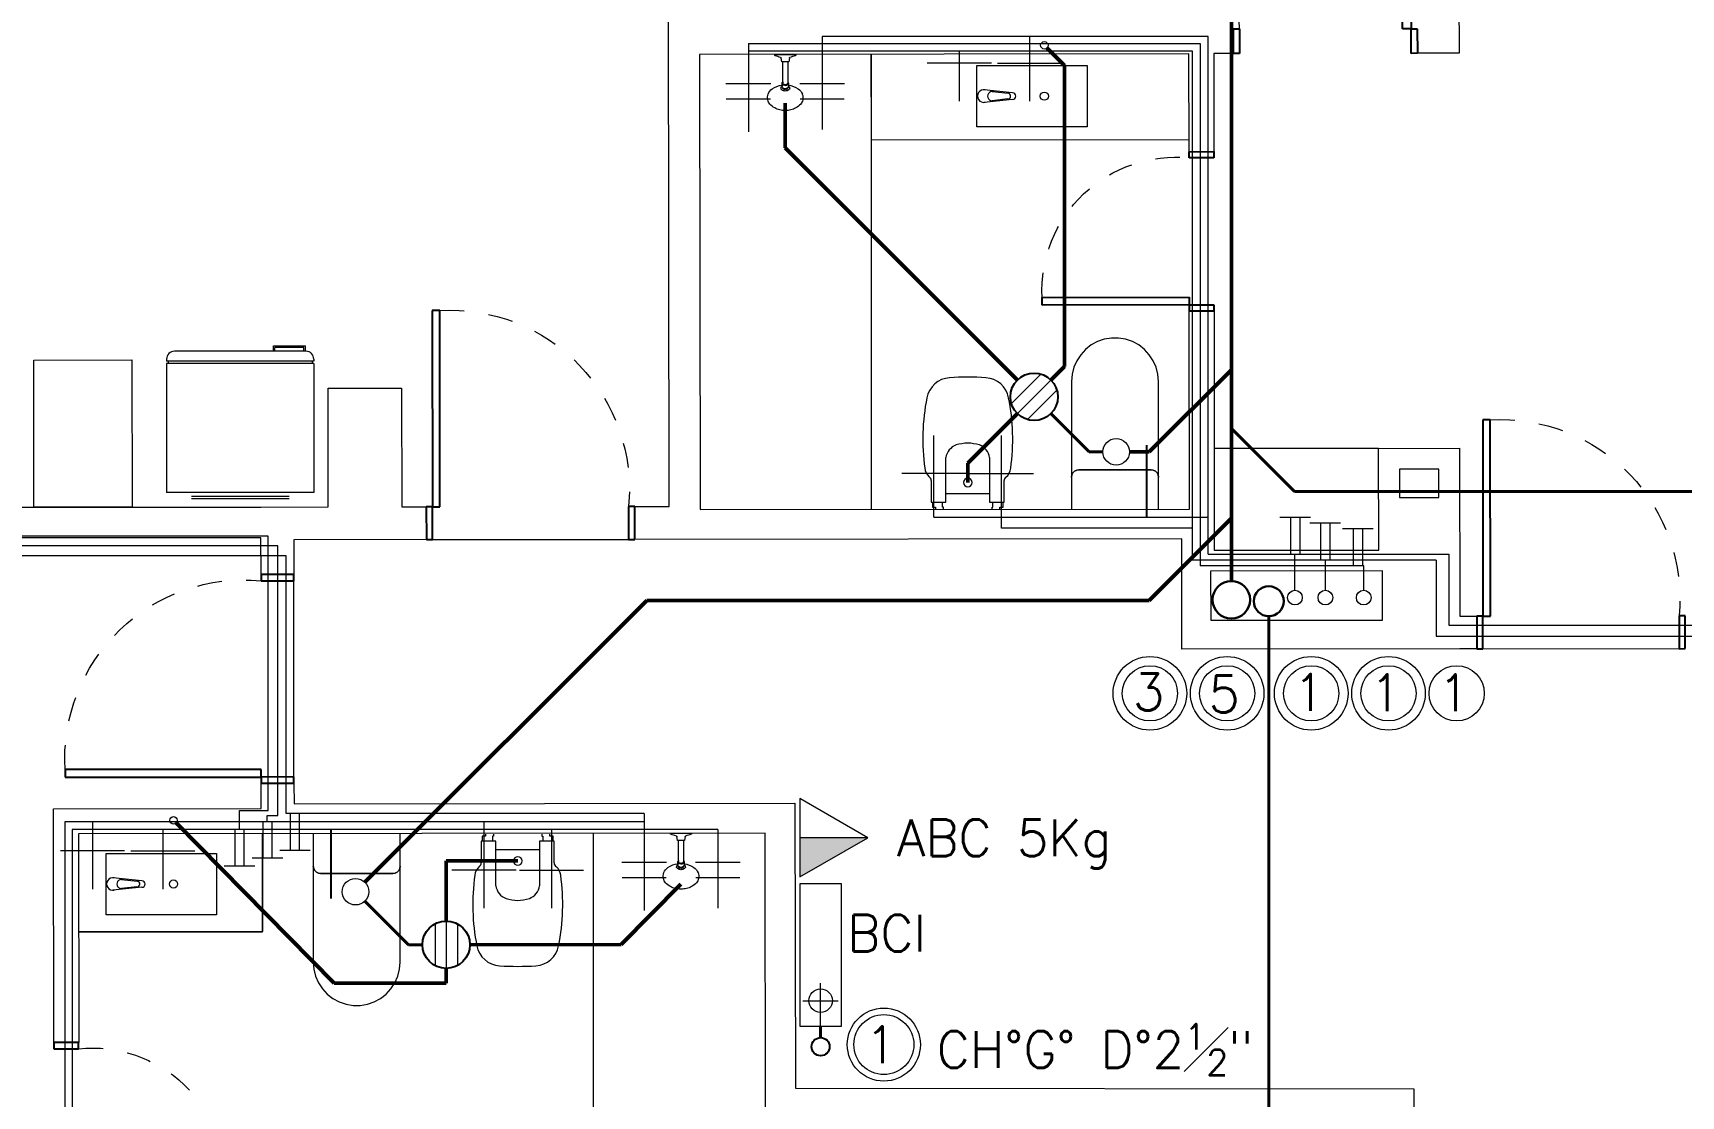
# Model space of a CAD drawing. Header units: millimetres. Extents: x 539 to 842, y -453 to -96.
# Drawn here: x 800.99 to 807.71, y -356.22 to -351.89 of the extents above; entities that cross this region are included whole.
import ezdxf
from ezdxf.enums import TextEntityAlignment as Align

# ---------------------------------------------------------------- set-up
doc = ezdxf.new("R2010")
doc.units = ezdxf.units.MM
doc.header["$LTSCALE"] = 0.1
for name, pattern in [('ACAD_ISO02W100', [15, 12, -3]), ('CONTINUA', [0]), ('Trazo', [0.00635, 0.003175, -0.003175])]:
    doc.linetypes.add(name, pattern=pattern)
doc.layers.get('0').update_dxf_attribs({"lineweight": 5})
for name, color, linetype, lineweight in [('00-Agua Caliente', 1, 'Continuous', 20), ('00-Agua Fria', 5, 'ACAD_ISO02W100', 20), ('00-Texto AC', 7, 'Continuous', 18), ('00-Texto AF', 7, 'Continuous', 18), ('00_Incendio_Bocas Incendio', 1, 'Continuous', 30), ('00_Incendio_Cañeria', 1, 'Continuous', 30), ('00_Incendio_Matafuego', 1, 'Continuous', 20), ('00_Incendio_Montantes', 1, 'Continuous', 30), ('00_Incendio_Numeracion Montantes', 1, 'Continuous', 30), ('00_Incendio_Textos', 7, 'Continuous', 13), ('A-DETL-GENF', 7, 'Continuous', 5), ('A-DOOR', 7, 'Continuous', 5), ('MUEBLES', 250, 'Continuous', 5), ('P-SANR-FIXT', 7, 'Continuous', 5)]:
    doc.layers.add(name, color=color, linetype=linetype, lineweight=lineweight)
for name, color, linetype in [('00-Pluvial', 40, 'Continuous'), ('00-Secundario', 24, 'Continuous'), ('00-Ventilacion', 3, 'Continuous'), ('Textos', 7, 'Continuous')]:
    doc.layers.add(name, color=color, linetype=linetype)
doc.layers.add('00-Primario', color=7, linetype='Continuous', true_color=0xff2400)
doc.layers.add('A-DOOR-HDLN', color=5, linetype='Trazo', lineweight=5, true_color=0x0000ff)
doc.styles.add('Instal Sanit', font='techb___.ttf', dxfattribs={"height": 0.15})
doc.styles.add('Romans', font='romans.shx')
doc.styles.get("Standard").update_dxf_attribs({"font": 'arial.ttf'})

# ---------------------------------------------------------------- blocks, each defined once
blk = doc.blocks.new('Family7 - Puerta OBLAK - Acceso-2885777-1-TORRE-ARQ-PB')
at = {"layer": 'A-DOOR', "color": 8, "lineweight": 25}
for p, q in [((-0.425, -0.0668), (-0.425, 0.0668)), ((-0.425, 0.0668), (-0.4, 0.0668)), ((-0.4, 0.0668), (-0.4, -0.0668)), ((0.4, -0.0668), (0.4, 0.0668)), ((0.4, 0.0668), (0.425, 0.0668)), ((0.425, 0.0668), (0.425, -0.0668)), ((-0.4, -0.0668), (-0.425, -0.0668)), ((-0.4, -0.0667), (-0.3693, -0.0667)), ((-0.4, -0.8667), (-0.4, -0.0667)), ((-0.3693, -0.0667), (-0.3693, -0.8667)), ((0.425, -0.0668), (0.4, -0.0668)), ((-0.3693, -0.8667), (-0.4, -0.8667))]:
    blk.add_line(p, q, dxfattribs=at)
at = {"layer": 'A-DOOR-HDLN', "color": 8}
blk.add_arc((-0.3269, -0.1376), 0.7303, 266.67006, 5.56979, dxfattribs=at)
blk = doc.blocks.new('Family6 - Puerta OBLAK - Baño-2882883-1-TORRE-ARQ-PB')
at = {"layer": 'A-DOOR', "color": 8, "lineweight": 25}
for p, q in [((-0.3, 0.6507), (-0.2685, 0.6507)), ((-0.3, 0.0507), (-0.3, 0.6507)), ((-0.2685, 0.6507), (-0.2685, 0.0507)), ((-0.325, -0.05), (-0.325, 0.05)), ((-0.325, 0.05), (-0.3, 0.05)), ((-0.2685, 0.0507), (-0.3, 0.0507)), ((-0.3, 0.05), (-0.3, -0.05)), ((0.3, -0.05), (0.3, 0.05)), ((0.3, 0.05), (0.325, 0.05)), ((0.325, 0.05), (0.325, -0.05)), ((-0.3, -0.05), (-0.325, -0.05)), ((0.325, -0.05), (0.3, -0.05))]:
    blk.add_line(p, q, dxfattribs=at)
at = {"layer": 'A-DOOR-HDLN', "color": 8}
blk.add_arc((-0.2437, 0.1049), 0.5464, 354.31204, 92.59832, dxfattribs=at)
blk = doc.blocks.new('Family6 - Puerta OBLAK - Baño-2882893-1-TORRE-ARQ-PB')
at = {"layer": 'A-DOOR', "color": 8, "lineweight": 25}
for p, q in [((-0.3, 0.05), (-0.325, 0.05)), ((-0.325, 0.05), (-0.325, -0.05)), ((-0.3, -0.05), (-0.3, 0.05)), ((0.325, 0.05), (0.3, 0.05)), ((0.3, 0.05), (0.3, -0.05)), ((0.325, -0.05), (0.325, 0.05)), ((-0.325, -0.05), (-0.3, -0.05)), ((-0.2685, -0.0508), (-0.3, -0.0508)), ((-0.3, -0.0508), (-0.3, -0.6507)), ((-0.2685, -0.6507), (-0.2685, -0.0508)), ((0.3, -0.05), (0.325, -0.05)), ((-0.3, -0.6507), (-0.2685, -0.6507))]:
    blk.add_line(p, q, dxfattribs=at)
at = {"layer": 'A-DOOR-HDLN', "color": 8}
blk.add_arc((-0.2437, -0.1049), 0.5464, 267.40168, 5.68796, dxfattribs=at)
blk = doc.blocks.new('Family5 - Puerta OPBLAK - Dormitorio-2880729-1-TORRE-ARQ-PB')
at = {"layer": 'A-DOOR', "color": 8, "lineweight": 25}
for p, q in [((-0.35, 0.05), (-0.375, 0.05)), ((-0.375, 0.05), (-0.375, -0.05)), ((-0.35, -0.05), (-0.35, 0.05)), ((0.375, 0.05), (0.35, 0.05)), ((0.35, 0.05), (0.35, -0.05)), ((0.375, -0.05), (0.375, 0.05)), ((-0.375, -0.05), (-0.35, -0.05)), ((0.35, -0.05), (0.315, -0.05)), ((0.315, -0.05), (0.315, -0.75)), ((0.35, -0.75), (0.35, -0.05)), ((0.35, -0.05), (0.375, -0.05)), ((0.315, -0.75), (0.35, -0.75))]:
    blk.add_line(p, q, dxfattribs=at)
at = {"layer": 'A-DOOR-HDLN', "color": 8}
blk.add_arc((0.3017, -0.0967), 0.6534, 175.89838, 271.16402, dxfattribs=at)
blk = doc.blocks.new('A$C2F886EFE')
at = {"layer": 'MUEBLES', "color": 8}
for p, q in [((0.0997, 0.6227), (0.4982, 0.6227)), ((0.0997, 0.6134), (0.4982, 0.6134)), ((0, 0.0718), (0, 0.5968)), ((0, 0.5968), (0.6, 0.5968)), ((0.6, 0.0718), (0.6, 0.5968)), ((0, 0.0718), (0.6, 0.0718)), ((0.0059, 0.0618), (0.0059, 0.0718)), ((0.5941, 0.0618), (0.5941, 0.0718)), ((0, 0.0618), (0.6, 0.0618)), ((0, 0.0533), (0, 0.0618)), ((0.0315, 0.0218), (0.5685, 0.0218)), ((0.0343, 0.0218), (0.0343, 0)), ((0.0401, 0.0218), (0.0401, 0.0059)), ((0.0401, 0.0059), (0.1586, 0.0059)), ((0.1586, 0.0218), (0.1586, 0.0059)), ((0.1645, 0.0218), (0.1645, 0)), ((0.6, 0.0533), (0.6, 0.0618)), ((0.1645, 0), (0.0343, 0))]:
    blk.add_line(p, q, dxfattribs=at)
for centre, start, end in [((0.0315, 0.0533), 180, 270), ((0.5685, 0.0533), 270, 0)]:
    blk.add_arc(centre, 0.0315, start, end, dxfattribs=at)
blk = doc.blocks.new('Sanitary_Toilets_Ceramica-Catalano_Zero-70-One-Piece-Close-Coupled-Syphonic - Default-V1-2-TORRE-ARQ- PB _-2_14_')
at = {"layer": 'A-DETL-GENF', "color": 8}
for p, q in [((0.0444, 0.177), (0.0015, 0.177)), ((0.0887, 0.177), (0.0444, 0.177)), ((0.1331, 0.177), (0.0887, 0.177)), ((0.1331, 0.177), (0.1423, 0.1755)), ((0.524, 0.177), (0.1331, 0.177)), ((0.1423, 0.1755), (0.1331, 0.177)), ((0.1423, 0.1755), (0.1507, 0.1713)), ((0.1507, 0.1713), (0.1423, 0.1755)), ((0.1507, 0.1713), (0.1573, 0.1646)), ((0.1573, 0.1646), (0.1507, 0.1713)), ((0.1573, 0.1646), (0.1616, 0.1563)), ((0.1616, 0.1563), (0.1573, 0.1646)), ((0.1616, 0.1563), (0.1631, 0.147)), ((0.1631, 0.147), (0.1616, 0.1563)), ((0.1631, 0.147), (0.1631, -0.147)), ((0.1631, 0.098), (0.1631, 0.147)), ((0.5531, 0.1746), (0.524, 0.177)), ((0.5815, 0.1674), (0.5531, 0.1746)), ((0.6082, 0.1557), (0.5815, 0.1674)), ((0.6327, 0.1397), (0.6082, 0.1557)), ((0.6542, 0.1199), (0.6327, 0.1397)), ((0.1631, 0.049), (0.1631, 0.098)), ((0.6722, 0.0968), (0.6542, 0.1199)), ((0.6861, 0.0711), (0.6722, 0.0968)), ((0.6956, 0.0435), (0.6861, 0.0711)), ((0.1631, 0), (0.1631, 0.049)), ((0.7004, 0.0146), (0.6956, 0.0435)), ((0.7004, -0.0146), (0.7004, 0.0146)), ((0.1631, -0.049), (0.1631, 0)), ((0.1631, -0.098), (0.1631, -0.049)), ((0.6861, -0.0711), (0.6956, -0.0435)), ((0.6956, -0.0435), (0.7004, -0.0146)), ((0.1631, -0.147), (0.1631, -0.098)), ((0.6327, -0.1397), (0.6542, -0.1199)), ((0.6542, -0.1199), (0.6722, -0.0968)), ((0.6722, -0.0968), (0.6861, -0.0711)), ((0.0015, -0.177), (0.0444, -0.177)), ((0.0444, -0.177), (0.0887, -0.177)), ((0.0887, -0.177), (0.1331, -0.177)), ((0.1423, -0.1755), (0.1331, -0.177)), ((0.1331, -0.177), (0.1423, -0.1755)), ((0.1331, -0.177), (0.524, -0.177)), ((0.1507, -0.1713), (0.1423, -0.1755)), ((0.1423, -0.1755), (0.1507, -0.1713)), ((0.1573, -0.1646), (0.1507, -0.1713)), ((0.1507, -0.1713), (0.1573, -0.1646)), ((0.1616, -0.1563), (0.1573, -0.1646)), ((0.1573, -0.1646), (0.1616, -0.1563)), ((0.1631, -0.147), (0.1616, -0.1563)), ((0.1616, -0.1563), (0.1631, -0.147)), ((0.524, -0.177), (0.5531, -0.1746)), ((0.5531, -0.1746), (0.5815, -0.1674)), ((0.5815, -0.1674), (0.6082, -0.1557)), ((0.6082, -0.1557), (0.6327, -0.1397))]:
    blk.add_line(p, q, dxfattribs=at)
blk = doc.blocks.new('Vitreous china bidet _ Debba _ Roca _ 355994xx0 - White - Debba- Roca-2705266-2-TORRE-ARQ- PB _-2_14_')
at = {"layer": 'P-SANR-FIXT', "color": 8}
for p, q in [((0.0357, 0.0802), (0.0357, 0.2622)), ((0.2143, 0.2622), (0.2143, 0.0802)), ((-0.0236, 0.1689), (-0.0236, 0.0802)), ((0.2736, 0.0802), (0.2738, 0.1687)), ((-0.0236, 0.0802), (-0.0194, 0.0802)), ((-0.0194, 0.0802), (-0.0194, 0.0596)), ((-0.0194, 0.0802), (0.0221, 0.0802)), ((0.0221, 0.0802), (0.0357, 0.0802)), ((0.0221, 0.0596), (0.0221, 0.0802)), ((0.0357, 0.1159), (0.2143, 0.1159)), ((0.2143, 0.0802), (0.2279, 0.0802)), ((0.2279, 0.0802), (0.2694, 0.0802)), ((0.2279, 0.0596), (0.2279, 0.0802)), ((0.2694, 0.0596), (0.2694, 0.0802)), ((0.2694, 0.0802), (0.2736, 0.0802)), ((-0.0194, 0.0596), (-0.006, 0.0596)), ((-0.006, 0.0596), (-0.006, 0.0508)), ((0.026, 0.0596), (0.0221, 0.0596)), ((0.026, 0.0508), (0.026, 0.0596)), ((0.224, 0.0596), (0.2279, 0.0596)), ((0.224, 0.0508), (0.224, 0.0596)), ((0.256, 0.0508), (0.256, 0.0596)), ((0.256, 0.0596), (0.2694, 0.0596))]:
    blk.add_line(p, q, dxfattribs=at)
for centre, radius, start, end in [((0.0575, 0.4868), 0.1013, 93.86915, 168.75559), ((0.125, -0.5106), 1.1009, 86.13085, 93.86915), ((0.1925, 0.4868), 0.1013, 11.24441, 86.13085), ((0.8089, 0.3374), 0.8673, 168.75559, 187.87391), ((-0.5589, 0.3374), 0.8673, 352.12609, 11.24441), ((0.1, 0.2529), 0.0649, 110.16908, 171.83092), ((0.1293, 0.1353), 0.1859, 91.32885, 106.15101), ((0.1207, 0.1353), 0.1859, 73.84899, 88.67115), ((0.15, 0.2529), 0.0649, 8.16908, 69.83092), ((0.0086, 0.2267), 0.0594, 187.87391, 225.1331), ((0.2414, 0.2267), 0.0594, 311.25476, 352.12609), ((-0.0411, 0.1689), 0.0175, 0, 63.70008), ((0.125, 0.1608), 0.0175, 0, 180), ((0.125, 0.1608), 0.0175, 180, 0), ((0.2904, 0.1686), 0.0167, 126.27151, 179.72849)]:
    blk.add_arc(centre, radius, start, end, dxfattribs=at)
blk = doc.blocks.new('Shower-Valve_Trim-KOHLER-Alteo-K-TS45106 - 2_5 GPM_ 2BZ-Oil-Rubed Nickel-V7-2-TORRE-ARQ- PB _-2_14_')
at = {"layer": 'P-SANR-FIXT', "color": 8}
for p, q in [((2.5274, -14.2181), (2.5169, -14.2613)), ((2.5304, -14.2201), (2.5274, -14.2181)), ((2.5169, -14.2613), (2.5063, -14.3045)), ((2.5063, -14.3045), (2.5099, -14.304)), ((2.5273, -14.281), (2.5422, -14.2823)), ((2.5491, -14.2543), (2.5352, -14.2486)), ((2.5433, -14.2816), (2.544, -14.2785)), ((2.544, -14.2785), (2.5489, -14.2585)), ((2.544, -14.2785), (2.6228, -14.2978)), ((2.5489, -14.2585), (2.5496, -14.2555)), ((2.6277, -14.2778), (2.5489, -14.2585)), ((2.6228, -14.2978), (2.6275, -14.299)), ((2.6273, -14.3012), (2.6353, -14.3032)), ((2.6277, -14.2778), (2.6324, -14.2789)), ((2.6412, -14.2788), (2.6333, -14.2768)), ((2.6353, -14.3032), (2.6403, -14.3044)), ((2.6412, -14.2788), (2.6463, -14.28))]:
    blk.add_line(p, q, dxfattribs=at)
for centre, radius, start, end in [((2.5286, -14.2227), 0.00317, 6.88973, 54.99277), ((2.3096, -14.2492), 0.2237, 0.86448, 6.88973), ((2.5364, -14.2458), 0.00308, 180.86448, 247.69643), ((2.7256, -14.3114), 0.0905, 131.08312, 158.8669), ((2.697, -14.2785), 0.0469, 98.13329, 131.08312), ((2.696, -14.2716), 0.0399, 63.16756, 98.13329), ((2.6956, -14.2724), 0.0408, 36.25317, 63.16756), ((2.5094, -14.3008), 0.00318, 277.49573, 325.59877), ((2.3275, -14.1762), 0.2237, 325.59877, 331.62402), ((2.527, -14.284), 0.00308, 84.79207, 151.62402), ((2.5423, -14.2813), 0.000995, 264.79207, 346.24425), ((2.5487, -14.2552), 0.000995, 346.24425, 67.69643), ((2.629, -14.2944), 0.00706, 209.18005, 256.24425), ((2.6316, -14.2837), 0.00706, 76.24425, 123.30845), ((2.7252, -14.3132), 0.0905, 173.6216, 201.40538), ((2.6532, -14.2979), 0.0156, 203.24425, 228.68804), ((2.6423, -14.2962), 0.00848, 256.24425, 285.40268), ((2.6414, -14.2929), 0.0119, 285.40268, 336.41209), ((2.6547, -14.2917), 0.0156, 103.80047, 129.24425), ((2.6364, -14.3294), 0.0206, 46.321, 64.72443), ((2.6442, -14.2882), 0.00848, 47.08582, 76.24425), ((2.6419, -14.2907), 0.0119, 356.07641, 47.08582), ((2.639, -14.2912), 0.0148, 333.96033, 346.24425), ((2.639, -14.2912), 0.0148, 346.24425, 358.52817), ((2.6544, -14.2561), 0.0206, 267.76407, 286.1675), ((2.6759, -14.2869), 0.0652, 13.90573, 36.25317), ((2.642, -14.2919), 0.0998, 346.24425, 359.21375), ((2.6548, -14.2921), 0.0869, 359.21375, 13.90573), ((2.6846, -14.3292), 0.0469, 201.40538, 234.35521), ((2.6805, -14.3348), 0.0399, 234.35521, 269.32094), ((2.6805, -14.334), 0.0408, 269.32094, 296.23533), ((2.6697, -14.312), 0.0652, 296.23533, 318.58277), ((2.6535, -14.2977), 0.0869, 318.58277, 333.27475), ((2.642, -14.2919), 0.0998, 333.27475, 346.24425)]:
    blk.add_arc(centre, radius, start, end, dxfattribs=at)
for centre, major_axis, start_param, end_param in [((2.63, -14.289), (0.0025, 0.01), 3.141593, 4.712389), ((2.63, -14.289), (0.0025, 0.01), 4.712389, 6.283185), ((2.6499, -14.2938), (0.0042, 0.0171), 2.888228, 4.712389), ((2.6499, -14.2938), (0.00241, 0.00985), 3.041039, 4.712389), ((2.6499, -14.2938), (0.0042, 0.0171), 4.712389, 6.53655), ((2.6499, -14.2938), (0.00241, 0.00985), 4.712389, 6.383739)]:
    blk.add_ellipse(centre, major_axis=major_axis, ratio=0.707107, start_param=start_param, end_param=end_param, dxfattribs=at)
for points in [[(2.6393, -14.2912), (2.6389, -14.2927), (2.6378, -14.2956), (2.6351, -14.2992), (2.632, -14.301), (2.6293, -14.3015), (2.628, -14.3014), (2.6273, -14.3012)], [(2.6393, -14.2912), (2.6397, -14.2897), (2.64, -14.2867), (2.6392, -14.2823), (2.6374, -14.2792), (2.6352, -14.2775), (2.634, -14.277), (2.6333, -14.2768)]]:
    blk.add_open_spline(points, degree=3, knots=[1.570796, 1.570796, 1.570796, 1.570796, 1.963495, 2.356194, 2.748894, 2.945243, 3.141593, 3.141593, 3.141593, 3.141593], dxfattribs=at)
blk = doc.blocks.new('Bacha 45x25cm')
at = {"layer": 'MUEBLES', "color": 8}
for p, q in [((0.1116, 0.1456), (0.0994, 0.0278)), ((0.1384, 0.1456), (0.1506, 0.0278)), ((0.1062, 0.0625), (0.1134, 0.1271)), ((0.1367, 0.1258), (0.1438, 0.0625))]:
    blk.add_line(p, q, dxfattribs=at)
blk.add_lwpolyline([(0, 0.45), (0.25, 0.45), (0.25, 0), (0, 0)], close=True, dxfattribs=at)
blk.add_circle((0.125, 0.275), 0.0166, dxfattribs=at)
for centre, radius, start, end in [((0.125, 0.1456), 0.0134, 0, 180), ((0.125, 0.1258), 0.0117, 360, 173.64144), ((0.125, 0.0278), 0.0256, 168.17214, 11.82786), ((0.125, 0.0625), 0.0188, 167.28289, 12.84679)]:
    blk.add_arc(centre, radius, start, end, dxfattribs=at)
blk = doc.blocks.new('T1-PB-2020')
at = {"color": 8, "lineweight": 5}
for p, q in [((4099.0465, 1259.1144), (4099.0425, 1263.1472)), ((4102.2657, 1263.1679), (4102.2679, 1260.9624)), ((4101.1664, 1260.9598), (4099.1712, 1260.9578)), ((4099.1712, 1260.9578), (4099.173, 1259.1025)), ((4099.8708, 1260.9578), (4099.871, 1259.1032)), ((4099.8715, 1260.6085), (4099.8712, 1260.9585)), ((4101.1668, 1260.5613), (4101.1664, 1260.9598)), ((4101.3479, 1260.9615), (4101.2679, 1260.9614)), ((4101.2679, 1260.9614), (4101.2683, 1260.5614)), ((4102.2679, 1260.9624), (4102.0979, 1260.9622)), ((4101.1668, 1260.6098), (4099.8715, 1260.6085)), ((4101.1676, 1260.5613), (4101.1668, 1260.5613)), ((4101.2683, 1260.5614), (4101.2676, 1260.5614)), ((4101.1674, 1259.9363), (4101.1675, 1259.9113)), ((4101.1683, 1259.1045), (4101.1675, 1259.9113)), ((4101.1675, 1259.9113), (4101.1682, 1259.9113)), ((4101.2682, 1259.9114), (4101.269, 1259.9114)), ((4101.269, 1259.9114), (4101.2699, 1258.9364)), ((4096.4559, 1259.7118), (4096.8559, 1259.7122)), ((4096.4565, 1259.1118), (4096.4559, 1259.7118)), ((4096.8559, 1259.7122), (4096.8565, 1259.1122)), ((4097.656, 1259.597), (4097.956, 1259.5973)), ((4097.6565, 1259.113), (4097.656, 1259.597)), ((4097.956, 1259.5973), (4097.9565, 1259.1133)), ((4101.9402, 1259.3515), (4101.2695, 1259.3509)), ((4101.9402, 1259.3515), (4102.2702, 1259.3519)), ((4101.9406, 1258.9371), (4101.9402, 1259.3515)), ((4102.2702, 1259.3519), (4102.2709, 1258.6679)), ((4102.1853, 1259.2668), (4102.0253, 1259.2666)), ((4102.0253, 1259.2666), (4102.0254, 1259.1516)), ((4102.1854, 1259.1518), (4102.1853, 1259.2668)), ((4102.0254, 1259.1516), (4102.1854, 1259.1518)), ((4093.8267, 1259.1092), (4097.3823, 1259.1127)), ((4096.8565, 1259.1122), (4096.4565, 1259.1118)), ((4097.3823, 1259.1127), (4097.6565, 1259.113)), ((4097.9565, 1259.1133), (4098.0565, 1259.1134)), ((4098.9065, 1259.1143), (4099.0465, 1259.1144)), ((4099.173, 1259.1025), (4101.1683, 1259.1045)), ((4097.3824, 1258.9877), (4093.8268, 1258.9842)), ((4097.3825, 1258.8371), (4097.3824, 1258.9877)), ((4098.0566, 1258.9799), (4097.5159, 1258.9794)), ((4097.5159, 1258.9794), (4097.516, 1258.8372)), ((4098.0816, 1258.9799), (4098.8816, 1258.9807)), ((4101.1374, 1258.983), (4098.9066, 1258.9808)), ((4101.1378, 1258.5332), (4101.1374, 1258.983)), ((4101.2699, 1258.9364), (4101.9406, 1258.9371)), ((4097.5169, 1258.0122), (4097.5161, 1258.8122)), ((4101.9557, 1258.8521), (4101.255, 1258.8514)), ((4101.255, 1258.8514), (4101.2552, 1258.6509)), ((4101.9559, 1258.6516), (4101.9557, 1258.8521)), ((4101.2552, 1258.6509), (4101.9559, 1258.6516)), ((4102.2709, 1258.6679), (4102.3402, 1258.6679)), ((4102.271, 1258.5344), (4101.1378, 1258.5332)), ((4102.3403, 1258.5344), (4102.271, 1258.5344)), ((4102.3653, 1258.5345), (4103.1653, 1258.5353)), ((4097.3835, 1257.8831), (4097.3834, 1257.9871)), ((4097.5169, 1257.9872), (4097.517, 1257.9032)), ((4096.5365, 1257.8822), (4097.3835, 1257.8831)), ((4096.5374, 1256.9292), (4096.5365, 1257.8822)), ((4097.517, 1257.9032), (4099.5595, 1257.9052)), ((4099.5595, 1257.9052), (4099.5615, 1256.7431)), ((4099.4381, 1257.7836), (4096.6381, 1257.7808)), ((4096.6381, 1257.7808), (4096.6389, 1256.9293)), ((4097.3883, 1257.3808), (4097.3879, 1257.7815)), ((4097.3881, 1257.7816), (4097.3885, 1257.3816)), ((4098.7381, 1256.1836), (4098.7381, 1257.7836)), ((4099.4397, 1256.1836), (4099.4381, 1257.7836)), ((4097.3885, 1257.3816), (4096.6385, 1257.3808)), ((4096.6385, 1257.3808), (4097.3883, 1257.3808)), ((4096.5382, 1256.9292), (4096.5374, 1256.9292)), ((4096.6389, 1256.9293), (4096.6382, 1256.9293)), ((4099.5615, 1256.7431), (4102.0831, 1256.741)), ((4102.0831, 1256.741), (4102.0841, 1254.3087))]:
    blk.add_line(p, q, dxfattribs=at)
for name, p, xscale, rotation in [('Family5 - Puerta OPBLAK - Dormitorio-2880729-1-TORRE-ARQ-PB', (4101.7229, 1261.0118), -0.9999999999999969, 180.0572957908665), ('Shower-Valve_Trim-KOHLER-Alteo-K-TS45106 - 2_5 GPM_ 2BZ-Oil-Rubed Nickel-V7-2-TORRE-ARQ- PB _-2_14_', (4086.2666, 1266.7935), -1, 76.24425034768265), ('Family6 - Puerta OBLAK - Baño-2882893-1-TORRE-ARQ-PB', (4101.2179, 1260.2363), -1, 270.0572956164544), ('Family7 - Puerta OBLAK - Acceso-2885777-1-TORRE-ARQ-PB', (4098.4816, 1259.0471), -0.9999999999999938, 180.0572957117578), ('Family7 - Puerta OBLAK - Acceso-2885777-1-TORRE-ARQ-PB', (4102.7653, 1258.6016), -1, 180.0572957129355), ('Family7 - Puerta OBLAK - Acceso-2885777-1-TORRE-ARQ-PB', (4097.4497, 1258.4121), -1, 270.0572956966616), ('Shower-Valve_Trim-KOHLER-Alteo-K-TS45106 - 2_5 GPM_ 2BZ-Oil-Rubed Nickel-V7-2-TORRE-ARQ- PB _-2_14_', (4085.8413, 1263.6194), -1, 76.24425034768265), ('Family6 - Puerta OBLAK - Baño-2882883-1-TORRE-ARQ-PB', (4096.5885, 1256.6043), -0.9999999999999969, 270.0572956966615)]:
    blk.add_blockref(name, p, dxfattribs=dict(at, xscale=xscale, rotation=rotation))
for name, p, rotation in [('Bacha 45x25cm', (4100.3019, 1260.9127), 269.9999997179184), ('A$C2F886EFE', (4097.5976, 1259.7692), 180), ('Sanitary_Toilets_Ceramica-Catalano_Zero-70-One-Piece-Close-Coupled-Syphonic - Default-V1-2-TORRE-ARQ- PB _-2_14_', (4100.865, 1259.101), 89.99999995422553), ('Sanitary_Toilets_Ceramica-Catalano_Zero-70-One-Piece-Close-Coupled-Syphonic - Default-V1-2-TORRE-ARQ- PB _-2_14_', (4097.7727, 1257.7811), 269.9999999542255), ('Vitreous china bidet _ Debba _ Roca _ 355994xx0 - White - Debba- Roca-2705266-2-TORRE-ARQ- PB _-2_14_', (4098.5543, 1257.8304), 180), ('Bacha 45x25cm', (4096.7508, 1257.7007), 269.9999997179184), ('Bacha 45x25cm', (4096.7508, 1257.7007), 269.9999997179184)]:
    blk.add_blockref(name, p, dxfattribs=dict(at, rotation=rotation))
blk.add_blockref('Vitreous china bidet _ Debba _ Roca _ 355994xx0 - White - Debba- Roca-2705266-2-TORRE-ARQ- PB _-2_14_', (4100.1395, 1259.0518), dxfattribs=at)
blk = doc.blocks.new('LLP')
at = {"layer": '00-Agua Fria', "color": 0, "linetype": 'Continuous', "lineweight": 20}
for p, q in [((-1, 2.4), (1, 2.4)), ((-0.3, 2.4), (-0.3, 0)), ((0.3, 2.4), (0.3, 0))]:
    blk.add_line(p, q, dxfattribs=at)
blk = doc.blocks.new('Boca Incendio')
at = {"color": 1, "lineweight": 20}
blk.add_lwpolyline([(-0.58, -0.085), (0, -0.085), (0, 0.085), (-0.58, 0.085)], close=True, dxfattribs=at)
for points in [[(-0.104, -0.072), (-0.104, 0.072)], [(0, 0), (-0.176, 0)]]:
    blk.add_lwpolyline(points, dxfattribs=at)
blk.add_circle((-0.104, 0), 0.048, dxfattribs=at)

msp = doc.modelspace()

# ---------------------------------------------------------------- hatches: boundary and pattern name
at = {"layer": '00_Incendio_Matafuego'}
msp.add_hatch(color=256, dxfattribs=at).paths.add_polyline_path([(804.1123, -355.1691), (804.1123, -355.3291), (804.3895, -355.1691)])

# ---------------------------------------------------------------- linework, layer by layer
at = {"layer": '00-Agua Caliente', "color": 1, "linetype": 'Continuous', "lineweight": 20}
for p, q in [((803.9027, -351.9315), (803.9027, -352.2917)), ((804.7628, -351.9605), (804.7628, -352.1666)), ((804.8937, -352.0111), (804.6319, -352.0111)), ((803.8114, -352.0945), (803.9939, -352.0945)), ((803.8128, -352.1574), (803.9926, -352.1574)), ((804.935, -353.9066), (804.935, -353.5288)), ((804.8041, -353.6843), (805.0659, -353.6843)), ((801.2285, -355.1029), (801.2285, -355.3785)), ((802.8246, -355.1029), (802.8246, -355.4561)), ((803.4774, -355.0709), (803.4774, -355.4659)), ((801.3593, -355.2231), (801.0976, -355.2231)), ((802.9554, -355.3006), (802.6937, -355.3006)), ((803.3862, -355.2686), (803.5687, -355.2686)), ((803.3875, -355.3316), (803.5673, -355.3316))]:
    msp.add_line(p, q, dxfattribs=at)
at = {"layer": '00-Agua Caliente', "linetype": 'ACAD_ISO02W100', "ltscale": 3}
for points in [[(803.9027, -351.9315), (805.7458, -351.9315), (805.7458, -354.0606)], [(802.0183, -354.0193), (798.212, -354.0193)], [(803.4774, -355.0709), (802.0183, -355.0709), (802.0183, -354.0193)], [(806.4124, -354.0606), (805.7458, -354.0606)], [(806.4124, -354.1601), (806.4124, -354.0602)]]:
    msp.add_lwpolyline(points, dxfattribs=at)
at = {"layer": '00-Agua Caliente', "linetype": 'CONTINUA'}
for points in [[(803.9027, -351.9605), (805.7126, -351.9605), (805.7126, -354.037)], [(805.7126, -353.9066), (804.935, -353.9066)], [(801.9833, -353.9793), (798.058, -353.9793)], [(801.9402, -355.1029), (801.9402, -355.078), (801.9833, -355.078), (801.9833, -353.9793)], [(806.707, -354.037), (805.7126, -354.037)], [(806.2559, -354.1601), (806.2559, -354.0367)], [(806.707, -354.037), (806.707, -354.347), (810.5385, -354.347)], [(798.7106, -359.9313), (800.1096, -359.9313), (800.1096, -356.8097), (801.1165, -356.8097), (801.1165, -355.1029), (803.4774, -355.1029)]]:
    msp.add_lwpolyline(points, dxfattribs=at)
at = {"layer": '00-Agua Caliente', "color": 1, "linetype": 'CONTINUA', "lineweight": 20}
for centre in [(806.2559, -354.1901), (806.4124, -354.1901)]:
    msp.add_circle(centre, 0.03, dxfattribs=at)
at = {"layer": '00-Agua Caliente', "color": 1}
for centre, radius in [((806.5133, -354.5804), 0.15), ((806.5133, -354.5804), 0.1127), ((806.7912, -354.5804), 0.1127)]:
    msp.add_circle(centre, radius, dxfattribs=at)
at = {"layer": '00-Agua Fria', "color": 5, "linetype": 'Continuous', "lineweight": 20}
for p, q in [((804.2037, -351.9024), (804.2037, -352.2819)), ((805.0493, -351.9024), (805.0493, -352.1666)), ((804.9185, -352.0111), (805.1802, -352.0111)), ((804.1125, -352.0945), (804.295, -352.0945)), ((804.1138, -352.1574), (804.2937, -352.1574)), ((804.6597, -353.8628), (804.6597, -353.5288)), ((804.7906, -353.6843), (804.5288, -353.6843)), ((801.515, -355.1349), (801.515, -355.3785)), ((803.0998, -355.1349), (803.0998, -355.4561)), ((803.7785, -355.1349), (803.7785, -355.4561)), ((801.3841, -355.2231), (801.6459, -355.2231)), ((802.969, -355.3006), (803.2307, -355.3006)), ((803.6872, -355.2686), (803.8697, -355.2686)), ((803.6885, -355.3316), (803.8684, -355.3316))]:
    msp.add_line(p, q, dxfattribs=at)
at = {"layer": '00-Agua Fria', "ltscale": 3}
for p, q in [((805.7784, -351.9024), (804.2037, -351.9024)), ((805.7784, -354.0135), (805.7784, -351.9024)), ((804.6597, -353.8628), (805.7784, -353.8628)), ((801.9451, -355.058), (801.9451, -353.9394))]:
    msp.add_line(p, q, dxfattribs=at)
at = {"layer": '00-Agua Fria', "color": 5, "lineweight": 25}
for p, q in [((805.5275, -353.8628), (805.5275, -353.5688)), ((802.2005, -355.1349), (802.2005, -355.4161))]:
    msp.add_line(p, q, dxfattribs=at)
at = {"layer": '00-Agua Fria', "ltscale": 3}
for points in [[(801.9451, -353.9394), (797.9337, -353.9394)], [(805.7784, -354.0135), (806.7595, -354.0135), (806.7595, -354.3027), (810.2078, -354.3027)], [(806.1315, -354.1601), (806.1315, -354.0131)], [(801.8281, -355.1349), (801.8281, -355.058), (801.9451, -355.058)], [(801.1446, -355.1349), (801.1446, -356.8371), (800.1456, -356.8371), (800.1456, -359.9737), (796.6478, -359.9737)], [(803.7785, -355.1349), (801.1446, -355.1349)]]:
    msp.add_lwpolyline(points, dxfattribs=at)
at = {"layer": '00-Agua Fria', "linetype": 'CONTINUA', "lineweight": 20}
for centre, radius in [((806.1315, -354.1901), 0.03), ((806.1982, -354.5804), 0.15), ((806.1982, -354.5804), 0.1127)]:
    msp.add_circle(centre, radius, dxfattribs=at)
at = {"layer": '00-Pluvial', "lineweight": 40}
msp.add_lwpolyline([(806.0251, -354.266), (806.0251, -362.9834)], dxfattribs=at)
at = {"layer": '00-Pluvial', "lineweight": 30}
msp.add_circle((806.0251, -354.2048), 0.0612, dxfattribs=at)
at = {"layer": '00-Pluvial', "lineweight": 20}
for radius in [0.15, 0.1127]:
    msp.add_circle((805.8554, -354.5804), radius, dxfattribs=at)
at = {"layer": '00-Primario', "lineweight": 50}
for points in [[(805.8724, -354.1225), (805.8724, -344.2692)], [(805.5375, -353.5959), (805.8724, -353.261)], [(805.4567, -353.5959), (805.5375, -353.5959)], [(805.5375, -354.2018), (805.8724, -353.8669)], [(802.3392, -355.3507), (803.4881, -354.2018)], [(805.5375, -354.2018), (803.4881, -354.2018)]]:
    msp.add_lwpolyline(points, dxfattribs=at)
at = {"layer": '00-Primario', "lineweight": 40}
for points in [[(805.1365, -353.4399), (805.2926, -353.5959)], [(805.8724, -353.5006), (806.1297, -353.7579)], [(805.3484, -353.5959), (805.2926, -353.5959)], [(809.879, -353.7579), (806.1297, -353.7579)], [(802.3392, -355.4272), (802.5172, -355.6052)], [(802.5737, -355.6052), (802.5172, -355.6052)]]:
    msp.add_lwpolyline(points, dxfattribs=at)
at = {"layer": '00-Primario', "lineweight": 20}
for centre, radius in [((805.4025, -353.5959), 0.0541), ((805.5403, -354.5804), 0.1127), ((802.3009, -355.389), 0.0541)]:
    msp.add_circle(centre, radius, dxfattribs=at)
at = {"layer": '00-Primario', "lineweight": 30}
msp.add_circle((805.8724, -354.199), 0.0765, dxfattribs=at)
at = {"layer": '00-Secundario', "lineweight": 15}
for p, q in [((805.0958, -353.2788), (804.9755, -353.3992)), ((805.1365, -353.3031), (804.9998, -353.4399)), ((805.1608, -353.3439), (805.0405, -353.4642)), ((802.6249, -355.5198), (802.6249, -355.6899)), ((802.6709, -355.5081), (802.6709, -355.7015)), ((802.7168, -355.5198), (802.7168, -355.6899))]:
    msp.add_line(p, q, dxfattribs=at)
at = {"layer": '00-Secundario', "lineweight": 50}
msp.add_line((802.2139, -355.7614), (802.6704, -355.7614), dxfattribs=at)
for points in [[(805.1205, -351.9494), (805.1922, -352.0211)], [(805.1922, -353.2475), (805.1922, -352.0211)], [(804.0532, -352.1747), (804.0532, -352.3566)], [(804.9998, -353.3031), (804.0532, -352.3566)], [(805.1365, -353.3031), (805.1922, -353.2475)], [(804.9998, -353.4399), (804.7974, -353.6423)], [(804.7974, -353.721), (804.7974, -353.6423)], [(801.5693, -355.1088), (802.2139, -355.7614)], [(802.6708, -355.5085), (802.6704, -355.2639)], [(802.9622, -355.2639), (802.6704, -355.2639)], [(803.3834, -355.604), (803.6279, -355.3585)], [(803.3835, -355.6039), (803.6279, -355.3585)], [(802.7671, -355.6052), (803.3834, -355.604)], [(802.6704, -355.7019), (802.6704, -355.7614)]]:
    msp.add_lwpolyline(points, dxfattribs=at)
at = {"layer": '00-Secundario', "linetype": 'Continuous', "lineweight": 20}
for centre in [(805.1098, -351.9387), (801.5587, -355.0981)]:
    msp.add_circle(centre, 0.0151, dxfattribs=at)
at = {"layer": '00-Secundario', "lineweight": 25}
for centre in [(805.0682, -353.3715), (802.6704, -355.6052)]:
    msp.add_circle(centre, 0.0967, dxfattribs=at)
at = {"layer": '00-Ventilacion', "color": 3, "lineweight": 20}
msp.add_circle((805.5403, -354.5804), 0.15, dxfattribs=at)
at = {"layer": '00_Incendio_Cañeria', "lineweight": 40}
msp.add_lwpolyline([(804.1973, -355.984), (804.1973, -355.9373)], dxfattribs=at)
at = {"layer": '00_Incendio_Matafuego'}
msp.add_lwpolyline([(804.3895, -355.1691), (804.1123, -355.0091), (804.1123, -355.3291)], close=True, dxfattribs=at)
msp.add_lwpolyline([(804.3895, -355.1691), (804.1123, -355.1691)], dxfattribs=at)
at = {"layer": '00_Incendio_Montantes', "lineweight": 25}
msp.add_circle((804.1973, -356.021), 0.037, dxfattribs=at)
at = {"layer": '00_Incendio_Numeracion Montantes', "lineweight": 20}
for radius in [0.149, 0.1223]:
    msp.add_circle((804.4553, -356.0124), radius, dxfattribs=at)

# ---------------------------------------------------------------- block references
at = {"color": 2}
msp.add_blockref('T1-PB-2020', (-3295.4671, -1612.9335), dxfattribs=at)
at = {"layer": '00-Agua Caliente', "color": 1, "linetype": 'Continuous', "lineweight": 20, "xscale": -0.0625, "yscale": 0.0625, "zscale": 0.0625}
for p in [(806.2552, -354.0367), (806.388, -354.0602)]:
    msp.add_blockref('LLP', p, dxfattribs=at)
at = {"layer": '00-Agua Caliente', "color": 1, "linetype": 'Continuous', "lineweight": 20, "xscale": 0.0625, "yscale": 0.0625, "zscale": 0.0625, "rotation": 180}
for p in [(801.9423, -355.1029), (802.054, -355.0709)]:
    msp.add_blockref('LLP', p, dxfattribs=at)
at = {"layer": '00-Agua Fria', "linetype": 'Continuous', "lineweight": 20, "xscale": -0.0625, "yscale": 0.0625, "zscale": 0.0625}
msp.add_blockref('LLP', (806.1329, -354.0131), dxfattribs=at)
at = {"layer": '00-Agua Fria', "linetype": 'Continuous', "lineweight": 20, "xscale": 0.0625, "yscale": 0.0625, "zscale": 0.0625, "rotation": 180}
msp.add_blockref('LLP', (801.8282, -355.1349), dxfattribs=at)
at = {"layer": '00_Incendio_Bocas Incendio', "rotation": 270}
msp.add_blockref('Boca Incendio', (804.1973, -355.9373), dxfattribs=at)

# ---------------------------------------------------------------- texts
at = {"layer": '00-Texto AC', "style": 'Romans'}
for p in [(806.4377, -354.6536), (806.7155, -354.6536)]:
    msp.add_text('1', height=0.15, rotation=360, dxfattribs=at).set_placement(p)
at = {"layer": '00-Texto AF', "style": 'Romans'}
msp.add_text('1', height=0.15, rotation=360, dxfattribs=at).set_placement((806.1247, -354.6519))
at = {"layer": '00_Incendio_Textos', "color": 7, "insert": (804.8714, -355.0942), "char_height": 0.15, "width": 1.472225, "attachment_point": 2, "style": 'Instal Sanit'}
msp.add_mtext('\\pi-0.45,l0.6,t0.6;{\\Fromans|c0;ABC 5Kg}', dxfattribs=at)
at = {"layer": '00_Incendio_Textos', "insert": (804.4667, -355.6334), "char_height": 0.15, "attachment_point": 8, "style": 'Romans'}
msp.add_mtext_dynamic_manual_height_columns('BCI', width=0.925144, gutter_width=0.75, heights=[0], dxfattribs=at)
at = {"layer": '00_Incendio_Textos', "lineweight": 18, "insert": (805.9628, -355.9276), "char_height": 0.15, "attachment_point": 3}
msp.add_mtext_dynamic_manual_height_columns('\\A1;{\\Fromans|c0;CH°G° D°2\\H0.7x;\\S1#2;\\H1.42857x;"}', width=1.333034, gutter_width=12.5, heights=[0], dxfattribs=at)
at = {"layer": '00_Incendio_Textos', "color": 7, "style": 'Romans', "flags": 8}
msp.add_attdef('1', text='1', height=0.15, dxfattribs=at).set_placement((804.4427, -356.0124), align=Align.MIDDLE_CENTER)
at = {"layer": 'Textos', "style": 'Romans'}
for s, p in [('3', (805.4709, -354.6497)), ('5', (805.7788, -354.6581))]:
    msp.add_text(s, height=0.15, rotation=360, dxfattribs=at).set_placement(p)

doc.saveas('drawing.dxf')
